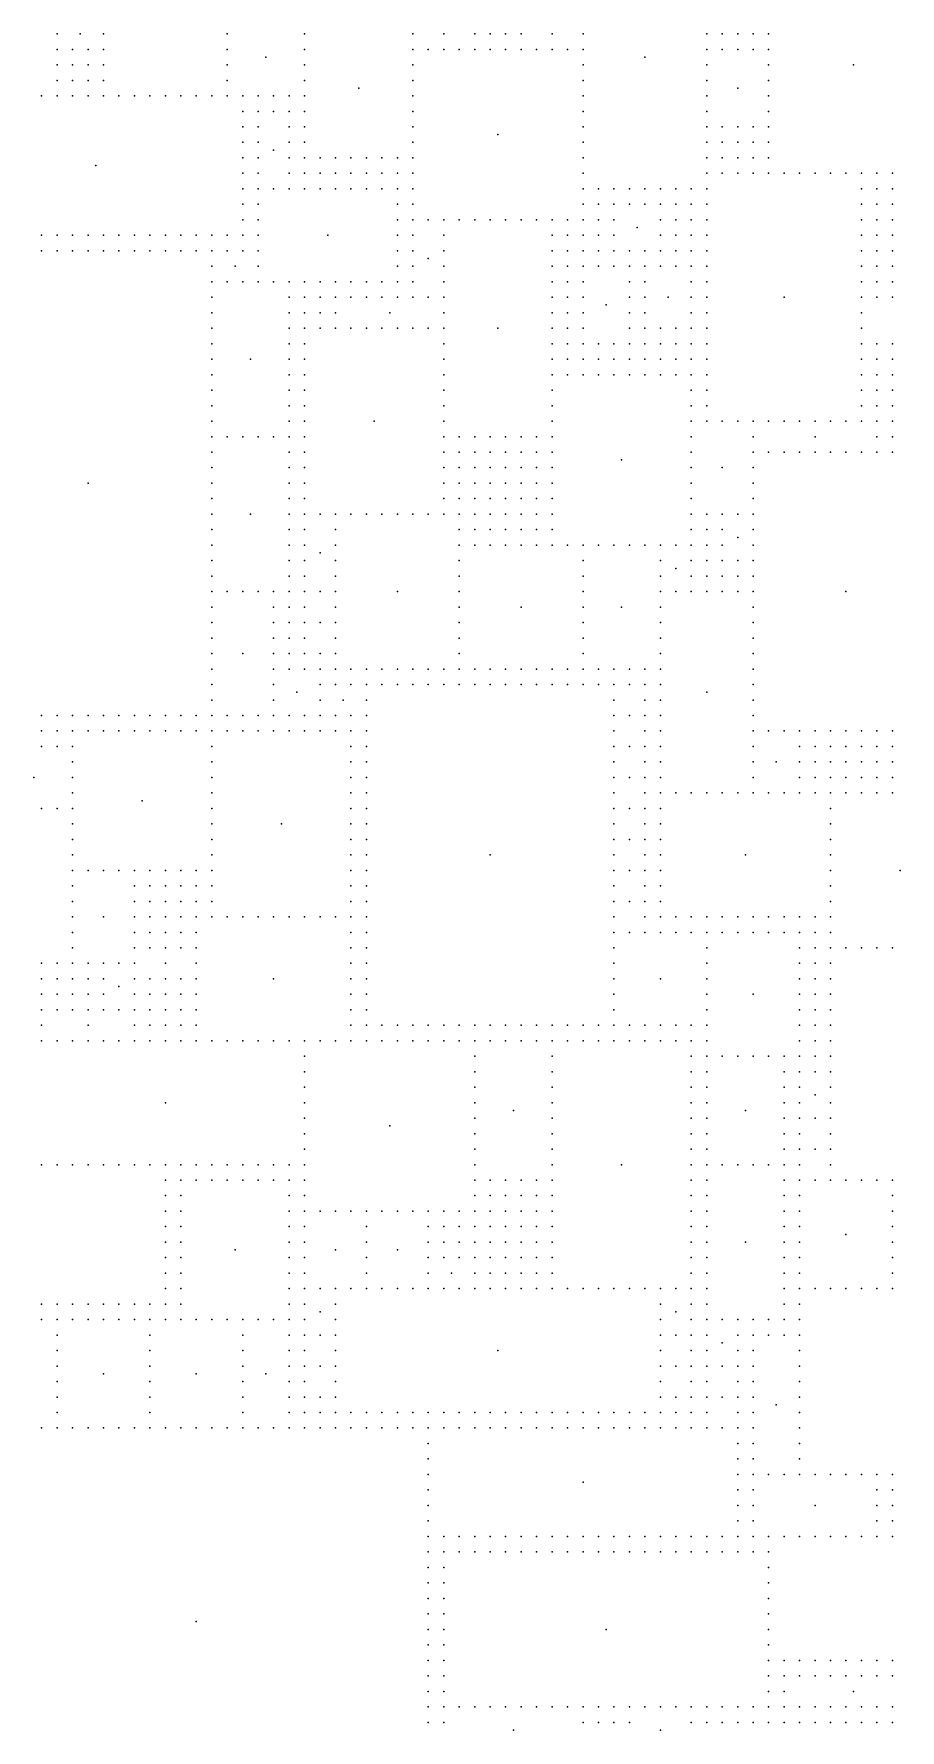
# Model space of a CAD drawing. Header units: metres. Extents: x -50 to 50, y -49 to 49.
# Drawn here: x -12.33 to 0.11, y -24.36 to 0 of the extents above; entities that cross this region are included whole.
import ezdxf

# ---------------------------------------------------------------- set-up
doc = ezdxf.new("R2010")
doc.units = ezdxf.units.M

msp = doc.modelspace()

# ---------------------------------------------------------------- linework, layer by layer
for p in [(-12, 0), (-11.667, 0), (-11.333, 0), (-9.556, 0), (-8.444, 0), (-6.889, 0), (-6.444, 0), (-6, 0), (-5.778, 0), (-5.556, 0), (-5.333, 0), (-4.889, 0), (-4.444, 0), (-2.667, 0), (-2.444, 0), (-2.222, 0), (-2, 0), (-1.778, 0), (-12, -0.222), (-11.778, -0.222), (-11.556, -0.222), (-11.333, -0.222), (-9.556, -0.222), (-8.444, -0.222), (-6.889, -0.222), (-6.667, -0.222), (-6.444, -0.222), (-6.222, -0.222), (-6, -0.222), (-5.778, -0.222), (-5.556, -0.222), (-5.333, -0.222), (-5.111, -0.222), (-4.889, -0.222), (-4.667, -0.222), (-4.444, -0.222), (-2.667, -0.222), (-2.444, -0.222), (-2.222, -0.222), (-2, -0.222), (-1.778, -0.222), (-12, -0.445), (-11.778, -0.445), (-11.556, -0.445), (-11.333, -0.445), (-9.556, -0.445), (-9, -0.334), (-8.444, -0.445), (-6.889, -0.445), (-4.444, -0.445), (-3.556, -0.334), (-2.667, -0.445), (-1.778, -0.445), (-0.556, -0.445), (-12, -0.667), (-11.778, -0.667), (-11.556, -0.667), (-11.333, -0.667), (-9.556, -0.667), (-8.444, -0.667), (-6.889, -0.667), (-4.444, -0.667), (-2.667, -0.667), (-1.778, -0.667), (-12.222, -0.89), (-12, -0.89), (-11.778, -0.89), (-11.556, -0.89), (-11.333, -0.89), (-11.111, -0.89), (-10.889, -0.89), (-10.667, -0.89), (-10.444, -0.89), (-10.222, -0.89), (-10, -0.89), (-9.778, -0.89), (-9.556, -0.89), (-9.333, -0.89), (-9.111, -0.89), (-8.889, -0.89), (-8.667, -0.89), (-8.444, -0.89), (-7.667, -0.779), (-6.889, -0.89), (-4.444, -0.89), (-2.667, -0.89), (-2.222, -0.779), (-1.778, -0.89), (-9.333, -1.112), (-9.111, -1.112), (-8.889, -1.112), (-8.667, -1.112), (-8.444, -1.112), (-6.889, -1.112), (-4.444, -1.112), (-2.667, -1.112), (-1.778, -1.112), (-9.333, -1.335), (-9.111, -1.335), (-8.667, -1.335), (-8.444, -1.335), (-6.889, -1.335), (-5.667, -1.446), (-4.444, -1.335), (-2.667, -1.335), (-2.444, -1.335), (-2.222, -1.335), (-2, -1.335), (-1.778, -1.335), (-9.333, -1.557), (-9.111, -1.557), (-8.889, -1.669), (-8.667, -1.557), (-8.444, -1.557), (-6.889, -1.557), (-4.444, -1.557), (-2.667, -1.557), (-2.444, -1.557), (-2.222, -1.557), (-2, -1.557), (-1.778, -1.557), (-11.444, -1.891), (-9.333, -1.78), (-9.111, -1.78), (-8.667, -1.78), (-8.444, -1.78), (-8.222, -1.78), (-8, -1.78), (-7.778, -1.78), (-7.556, -1.78), (-7.333, -1.78), (-7.111, -1.78), (-6.889, -1.78), (-4.444, -1.78), (-2.667, -1.78), (-2.444, -1.78), (-2.222, -1.78), (-2, -1.78), (-1.778, -1.78), (-9.333, -2.002), (-9.111, -2.002), (-8.667, -2.002), (-8.444, -2.002), (-8.222, -2.002), (-8, -2.002), (-7.778, -2.002), (-7.556, -2.002), (-7.333, -2.002), (-7.111, -2.002), (-6.889, -2.002), (-4.444, -2.002), (-2.667, -2.002), (-2.444, -2.002), (-2.222, -2.002), (-2, -2.002), (-1.778, -2.002), (-1.556, -2.002), (-1.333, -2.002), (-1.111, -2.002), (-0.889, -2.002), (-0.667, -2.002), (-0.444, -2.002), (-0.222, -2.002), (0, -2.002), (-9.333, -2.225), (-9.111, -2.225), (-8.889, -2.225), (-8.667, -2.225), (-8.444, -2.225), (-8.222, -2.225), (-8, -2.225), (-7.778, -2.225), (-7.556, -2.225), (-7.333, -2.225), (-7.111, -2.225), (-6.889, -2.225), (-4.444, -2.225), (-4.222, -2.225), (-4, -2.225), (-3.778, -2.225), (-3.556, -2.225), (-3.333, -2.225), (-3.111, -2.225), (-2.889, -2.225), (-2.667, -2.225), (-0.444, -2.225), (-0.222, -2.225), (0, -2.225), (-9.333, -2.447), (-9.333, -2.67), (-9.111, -2.447), (-9.111, -2.67), (-7.111, -2.447), (-7.111, -2.67), (-6.889, -2.447), (-6.889, -2.67), (-6.667, -2.67), (-6.444, -2.67), (-6.222, -2.67), (-6, -2.67), (-5.778, -2.67), (-5.556, -2.67), (-5.333, -2.67), (-5.111, -2.67), (-4.889, -2.67), (-4.667, -2.67), (-4.444, -2.447), (-4.444, -2.67), (-4.222, -2.447), (-4.222, -2.67), (-4, -2.447), (-4, -2.67), (-3.778, -2.447), (-3.556, -2.447), (-3.333, -2.447), (-3.333, -2.67), (-3.111, -2.447), (-3.111, -2.67), (-2.889, -2.447), (-2.889, -2.67), (-2.667, -2.447), (-2.667, -2.67), (-0.444, -2.447), (-0.444, -2.67), (-0.222, -2.447), (-0.222, -2.67), (0, -2.447), (0, -2.67), (-12.222, -2.892), (-12, -2.892), (-11.778, -2.892), (-11.556, -2.892), (-11.333, -2.892), (-11.111, -2.892), (-10.889, -2.892), (-10.667, -2.892), (-10.444, -2.892), (-10.222, -2.892), (-10, -2.892), (-9.778, -2.892), (-9.556, -2.892), (-9.333, -2.892), (-9.111, -2.892), (-8.111, -2.892), (-7.111, -2.892), (-6.889, -2.892), (-6.444, -2.892), (-4.889, -2.892), (-4.667, -2.892), (-4.444, -2.892), (-4.222, -2.892), (-4, -2.892), (-3.667, -2.781), (-3.333, -2.892), (-3.111, -2.892), (-2.889, -2.892), (-2.667, -2.892), (-0.444, -2.892), (-0.222, -2.892), (0, -2.892), (-12.222, -3.115), (-12, -3.115), (-11.778, -3.115), (-11.556, -3.115), (-11.333, -3.115), (-11.111, -3.115), (-10.889, -3.115), (-10.667, -3.115), (-10.444, -3.115), (-10.222, -3.115), (-10, -3.115), (-9.778, -3.115), (-9.556, -3.115), (-9.333, -3.115), (-9.111, -3.115), (-7.111, -3.115), (-6.889, -3.115), (-6.444, -3.115), (-4.889, -3.115), (-4.667, -3.115), (-4.444, -3.115), (-4.222, -3.115), (-4, -3.115), (-3.778, -3.115), (-3.556, -3.115), (-3.333, -3.115), (-3.111, -3.115), (-2.889, -3.115), (-2.667, -3.115), (-0.444, -3.115), (-0.222, -3.115), (0, -3.115), (-9.778, -3.337), (-9.444, -3.337), (-9.111, -3.337), (-7.111, -3.337), (-6.889, -3.337), (-6.667, -3.226), (-6.444, -3.337), (-4.889, -3.337), (-4.667, -3.337), (-4.444, -3.337), (-4.222, -3.337), (-4, -3.337), (-3.778, -3.337), (-3.556, -3.337), (-3.333, -3.337), (-3.111, -3.337), (-2.889, -3.337), (-2.667, -3.337), (-0.444, -3.337), (-0.222, -3.337), (0, -3.337), (-9.778, -3.56), (-9.556, -3.56), (-9.333, -3.56), (-9.111, -3.56), (-8.889, -3.56), (-8.667, -3.56), (-8.444, -3.56), (-8.222, -3.56), (-8, -3.56), (-7.778, -3.56), (-7.556, -3.56), (-7.333, -3.56), (-7.111, -3.56), (-6.889, -3.56), (-6.444, -3.56), (-4.889, -3.56), (-4.667, -3.56), (-4.444, -3.56), (-3.778, -3.56), (-3.556, -3.56), (-2.889, -3.56), (-2.667, -3.56), (-0.444, -3.56), (-0.222, -3.56), (0, -3.56), (-9.778, -3.782), (-8.667, -3.782), (-8.444, -3.782), (-8.222, -3.782), (-8, -3.782), (-7.778, -3.782), (-7.556, -3.782), (-7.333, -3.782), (-7.111, -3.782), (-6.889, -3.782), (-6.667, -3.782), (-6.444, -3.782), (-4.889, -3.782), (-4.667, -3.782), (-4.444, -3.782), (-4.111, -3.893), (-3.778, -3.782), (-3.556, -3.782), (-3.222, -3.782), (-2.889, -3.782), (-2.667, -3.782), (-1.556, -3.782), (-0.444, -3.782), (-0.222, -3.782), (0, -3.782), (-9.778, -4.005), (-8.667, -4.005), (-8.444, -4.005), (-8.222, -4.005), (-8, -4.005), (-7.222, -4.005), (-6.444, -4.005), (-4.889, -4.005), (-4.667, -4.005), (-4.444, -4.005), (-3.778, -4.005), (-3.556, -4.005), (-2.889, -4.005), (-2.667, -4.005), (-0.444, -4.005), (-9.778, -4.227), (-8.667, -4.227), (-8.444, -4.227), (-8.222, -4.227), (-8, -4.227), (-7.778, -4.227), (-7.556, -4.227), (-7.333, -4.227), (-7.111, -4.227), (-6.889, -4.227), (-6.667, -4.227), (-6.444, -4.227), (-5.667, -4.227), (-4.889, -4.227), (-4.667, -4.227), (-4.444, -4.227), (-3.778, -4.227), (-3.556, -4.227), (-3.333, -4.227), (-3.111, -4.227), (-2.889, -4.227), (-2.667, -4.227), (-0.444, -4.227), (-9.778, -4.45), (-8.667, -4.45), (-8.444, -4.45), (-6.444, -4.45), (-4.889, -4.45), (-4.667, -4.45), (-4.444, -4.45), (-4.222, -4.45), (-4, -4.45), (-3.778, -4.45), (-3.556, -4.45), (-3.333, -4.45), (-3.111, -4.45), (-2.889, -4.45), (-2.667, -4.45), (-0.444, -4.45), (-0.222, -4.45), (0, -4.45), (-9.778, -4.672), (-9.222, -4.672), (-8.667, -4.672), (-8.444, -4.672), (-6.444, -4.672), (-4.889, -4.672), (-4.667, -4.672), (-4.444, -4.672), (-4.222, -4.672), (-4, -4.672), (-3.778, -4.672), (-3.556, -4.672), (-3.333, -4.672), (-3.111, -4.672), (-2.889, -4.672), (-2.667, -4.672), (-0.444, -4.672), (-0.222, -4.672), (0, -4.672), (-9.778, -4.895), (-8.667, -4.895), (-8.444, -4.895), (-6.444, -4.895), (-4.889, -4.895), (-4.667, -4.895), (-4.444, -4.895), (-4.222, -4.895), (-4, -4.895), (-3.778, -4.895), (-3.556, -4.895), (-3.333, -4.895), (-3.111, -4.895), (-2.889, -4.895), (-2.667, -4.895), (-0.444, -4.895), (-0.222, -4.895), (0, -4.895), (-9.778, -5.117), (-9.778, -5.34), (-8.667, -5.117), (-8.667, -5.34), (-8.444, -5.117), (-8.444, -5.34), (-6.444, -5.117), (-6.444, -5.34), (-4.889, -5.117), (-4.889, -5.34), (-2.889, -5.117), (-2.889, -5.34), (-2.667, -5.117), (-2.667, -5.34), (-0.444, -5.117), (-0.444, -5.34), (-0.222, -5.117), (-0.222, -5.34), (0, -5.117), (0, -5.34), (-9.778, -5.562), (-8.667, -5.562), (-8.444, -5.562), (-7.444, -5.562), (-6.444, -5.562), (-4.889, -5.562), (-2.889, -5.562), (-2.667, -5.562), (-2.444, -5.562), (-2.222, -5.562), (-2, -5.562), (-1.778, -5.562), (-1.556, -5.562), (-1.333, -5.562), (-1.111, -5.562), (-0.889, -5.562), (-0.667, -5.562), (-0.444, -5.562), (-0.222, -5.562), (0, -5.562), (-9.778, -5.785), (-9.556, -5.785), (-9.333, -5.785), (-9.111, -5.785), (-8.889, -5.785), (-8.667, -5.785), (-8.444, -5.785), (-6.444, -5.785), (-6.222, -5.785), (-6, -5.785), (-5.778, -5.785), (-5.556, -5.785), (-5.333, -5.785), (-5.111, -5.785), (-4.889, -5.785), (-2.889, -5.785), (-2, -5.785), (-1.111, -5.785), (-0.222, -5.785), (0, -5.785), (-9.778, -6.007), (-8.667, -6.007), (-8.444, -6.007), (-6.444, -6.007), (-6.222, -6.007), (-6, -6.007), (-5.778, -6.007), (-5.556, -6.007), (-5.333, -6.007), (-5.111, -6.007), (-4.889, -6.007), (-2.889, -6.007), (-2, -6.007), (-1.778, -6.007), (-1.556, -6.007), (-1.333, -6.007), (-1.111, -6.007), (-0.889, -6.007), (-0.667, -6.007), (-0.444, -6.007), (-0.222, -6.007), (0, -6.007), (-9.778, -6.229), (-8.667, -6.229), (-8.444, -6.229), (-6.444, -6.229), (-6.222, -6.229), (-6, -6.229), (-5.778, -6.229), (-5.556, -6.229), (-5.333, -6.229), (-5.111, -6.229), (-4.889, -6.229), (-3.889, -6.118), (-2.889, -6.229), (-2.444, -6.229), (-2, -6.229), (-11.556, -6.452), (-9.778, -6.452), (-8.667, -6.452), (-8.444, -6.452), (-6.444, -6.452), (-6.222, -6.452), (-6, -6.452), (-5.778, -6.452), (-5.556, -6.452), (-5.333, -6.452), (-5.111, -6.452), (-4.889, -6.452), (-2.889, -6.452), (-2, -6.452), (-9.778, -6.674), (-8.667, -6.674), (-8.444, -6.674), (-6.444, -6.674), (-6.222, -6.674), (-6, -6.674), (-5.778, -6.674), (-5.556, -6.674), (-5.333, -6.674), (-5.111, -6.674), (-4.889, -6.674), (-2.889, -6.674), (-2, -6.674), (-9.778, -6.897), (-9.222, -6.897), (-8.667, -6.897), (-8.444, -6.897), (-8.222, -6.897), (-8, -6.897), (-7.778, -6.897), (-7.556, -6.897), (-7.333, -6.897), (-7.111, -6.897), (-6.889, -6.897), (-6.667, -6.897), (-6.444, -6.897), (-6.222, -6.897), (-6, -6.897), (-5.778, -6.897), (-5.556, -6.897), (-5.333, -6.897), (-5.111, -6.897), (-4.889, -6.897), (-2.889, -6.897), (-2.667, -6.897), (-2.444, -6.897), (-2.222, -6.897), (-2, -6.897), (-9.778, -7.119), (-8.667, -7.119), (-8.444, -7.119), (-8, -7.119), (-6.222, -7.119), (-6, -7.119), (-5.778, -7.119), (-5.556, -7.119), (-5.333, -7.119), (-5.111, -7.119), (-4.889, -7.119), (-2.889, -7.119), (-2.667, -7.119), (-2.444, -7.119), (-2.222, -7.231), (-2, -7.119), (-9.778, -7.342), (-8.667, -7.342), (-8.444, -7.342), (-8.222, -7.453), (-8, -7.342), (-6.222, -7.342), (-6, -7.342), (-5.778, -7.342), (-5.556, -7.342), (-5.333, -7.342), (-5.111, -7.342), (-4.889, -7.342), (-4.667, -7.342), (-4.444, -7.342), (-4.222, -7.342), (-4, -7.342), (-3.778, -7.342), (-3.556, -7.342), (-3.333, -7.342), (-3.111, -7.342), (-2.889, -7.342), (-2.667, -7.342), (-2.444, -7.342), (-2, -7.342), (-9.778, -7.564), (-9.778, -7.787), (-8.667, -7.564), (-8.667, -7.787), (-8.444, -7.564), (-8.444, -7.787), (-8, -7.564), (-8, -7.787), (-6.222, -7.564), (-6.222, -7.787), (-4.444, -7.564), (-4.444, -7.787), (-3.333, -7.564), (-3.333, -7.787), (-3.111, -7.676), (-2.889, -7.564), (-2.889, -7.787), (-2.667, -7.564), (-2.667, -7.787), (-2.444, -7.564), (-2.444, -7.787), (-2.222, -7.564), (-2.222, -7.787), (-2, -7.564), (-2, -7.787), (-9.778, -8.009), (-9.556, -8.009), (-9.333, -8.009), (-9.111, -8.009), (-8.889, -8.009), (-8.667, -8.009), (-8.444, -8.009), (-8.222, -8.009), (-8, -8.009), (-7.111, -8.009), (-6.222, -8.009), (-4.444, -8.009), (-3.333, -8.009), (-3.111, -8.009), (-2.889, -8.009), (-2.667, -8.009), (-2.444, -8.009), (-2.222, -8.009), (-2, -8.009), (-0.667, -8.009), (-9.778, -8.232), (-8.889, -8.232), (-8.667, -8.232), (-8.444, -8.232), (-8, -8.232), (-6.222, -8.232), (-5.333, -8.232), (-4.444, -8.232), (-3.889, -8.232), (-3.333, -8.232), (-2, -8.232), (-9.778, -8.454), (-8.889, -8.454), (-8.667, -8.454), (-8.444, -8.454), (-8.222, -8.454), (-8, -8.454), (-6.222, -8.454), (-4.444, -8.454), (-3.333, -8.454), (-2, -8.454), (-9.778, -8.677), (-8.889, -8.677), (-8.667, -8.677), (-8.444, -8.677), (-8, -8.677), (-6.222, -8.677), (-4.444, -8.677), (-3.333, -8.677), (-2, -8.677), (-9.778, -8.899), (-9.333, -8.899), (-8.889, -8.899), (-8.667, -8.899), (-8.444, -8.899), (-8.222, -8.899), (-8, -8.899), (-6.222, -8.899), (-4.444, -8.899), (-3.333, -8.899), (-2, -8.899), (-9.778, -9.122), (-8.889, -9.122), (-8.667, -9.122), (-8.444, -9.122), (-8.222, -9.122), (-8, -9.122), (-7.778, -9.122), (-7.556, -9.122), (-7.333, -9.122), (-7.111, -9.122), (-6.889, -9.122), (-6.667, -9.122), (-6.444, -9.122), (-6.222, -9.122), (-6, -9.122), (-5.778, -9.122), (-5.556, -9.122), (-5.333, -9.122), (-5.111, -9.122), (-4.889, -9.122), (-4.667, -9.122), (-4.444, -9.122), (-4.222, -9.122), (-4, -9.122), (-3.778, -9.122), (-3.556, -9.122), (-3.333, -9.122), (-2, -9.122), (-9.778, -9.344), (-8.889, -9.344), (-8.556, -9.455), (-8.222, -9.344), (-8, -9.344), (-7.778, -9.344), (-7.556, -9.344), (-7.333, -9.344), (-7.111, -9.344), (-6.889, -9.344), (-6.667, -9.344), (-6.444, -9.344), (-6.222, -9.344), (-6, -9.344), (-5.778, -9.344), (-5.556, -9.344), (-5.333, -9.344), (-5.111, -9.344), (-4.889, -9.344), (-4.667, -9.344), (-4.444, -9.344), (-4.222, -9.344), (-4, -9.344), (-3.778, -9.344), (-3.556, -9.344), (-3.333, -9.344), (-2.667, -9.455), (-2, -9.344), (-9.778, -9.567), (-8.889, -9.567), (-8.222, -9.567), (-7.889, -9.567), (-7.556, -9.567), (-4, -9.567), (-3.556, -9.567), (-3.333, -9.567), (-2, -9.567), (-12.222, -9.789), (-12, -9.789), (-11.778, -9.789), (-11.556, -9.789), (-11.333, -9.789), (-11.111, -9.789), (-10.889, -9.789), (-10.667, -9.789), (-10.444, -9.789), (-10.222, -9.789), (-10, -9.789), (-9.778, -9.789), (-9.556, -9.789), (-9.333, -9.789), (-9.111, -9.789), (-8.889, -9.789), (-8.667, -9.789), (-8.444, -9.789), (-8.222, -9.789), (-8, -9.789), (-7.778, -9.789), (-7.556, -9.789), (-4, -9.789), (-3.778, -9.789), (-3.556, -9.789), (-3.333, -9.789), (-2, -9.789), (-12.222, -10.012), (-12, -10.012), (-11.778, -10.012), (-11.556, -10.012), (-11.333, -10.012), (-11.111, -10.012), (-10.889, -10.012), (-10.667, -10.012), (-10.444, -10.012), (-10.222, -10.012), (-10, -10.012), (-9.778, -10.012), (-9.556, -10.012), (-9.333, -10.012), (-9.111, -10.012), (-8.889, -10.012), (-8.667, -10.012), (-8.444, -10.012), (-8.222, -10.012), (-8, -10.012), (-7.778, -10.012), (-7.556, -10.012), (-4, -10.012), (-3.556, -10.012), (-3.333, -10.012), (-2, -10.012), (-1.778, -10.012), (-1.556, -10.012), (-1.333, -10.012), (-1.111, -10.012), (-0.889, -10.012), (-0.667, -10.012), (-0.444, -10.012), (-0.222, -10.012), (0, -10.012), (-12.222, -10.234), (-12, -10.234), (-11.778, -10.234), (-11.778, -10.457), (-9.778, -10.234), (-9.778, -10.457), (-7.778, -10.234), (-7.778, -10.457), (-7.556, -10.234), (-7.556, -10.457), (-4, -10.234), (-4, -10.457), (-3.778, -10.234), (-3.556, -10.234), (-3.556, -10.457), (-3.333, -10.234), (-3.333, -10.457), (-2, -10.234), (-2, -10.457), (-1.667, -10.457), (-1.333, -10.234), (-1.333, -10.457), (-1.111, -10.234), (-1.111, -10.457), (-0.889, -10.234), (-0.889, -10.457), (-0.667, -10.234), (-0.667, -10.457), (-0.444, -10.234), (-0.444, -10.457), (-0.222, -10.234), (-0.222, -10.457), (0, -10.234), (0, -10.457), (-12.333, -10.679), (-11.778, -10.679), (-9.778, -10.679), (-7.778, -10.679), (-7.556, -10.679), (-4, -10.679), (-3.778, -10.679), (-3.556, -10.679), (-3.333, -10.679), (-2, -10.679), (-1.333, -10.679), (-1.111, -10.679), (-0.889, -10.679), (-0.667, -10.679), (-0.444, -10.679), (-0.222, -10.679), (0, -10.679), (-11.778, -10.902), (-9.778, -10.902), (-7.778, -10.902), (-7.556, -10.902), (-4, -10.902), (-3.556, -10.902), (-3.333, -10.902), (-3.111, -10.902), (-2.889, -10.902), (-2.667, -10.902), (-2.444, -10.902), (-2.222, -10.902), (-2, -10.902), (-1.778, -10.902), (-1.556, -10.902), (-1.333, -10.902), (-1.111, -10.902), (-0.889, -10.902), (-0.667, -10.902), (-0.444, -10.902), (-0.222, -10.902), (0, -10.902), (-12.222, -11.124), (-12, -11.124), (-11.778, -11.124), (-10.778, -11.013), (-9.778, -11.124), (-7.778, -11.124), (-7.556, -11.124), (-4, -11.124), (-3.778, -11.124), (-3.556, -11.124), (-3.333, -11.124), (-0.889, -11.124), (-11.778, -11.347), (-9.778, -11.347), (-8.778, -11.347), (-7.778, -11.347), (-7.556, -11.347), (-4, -11.347), (-3.556, -11.347), (-3.333, -11.347), (-0.889, -11.347), (-11.778, -11.569), (-9.778, -11.569), (-7.778, -11.569), (-7.556, -11.569), (-4, -11.569), (-3.778, -11.569), (-3.556, -11.569), (-3.333, -11.569), (-0.889, -11.569), (-11.778, -11.792), (-9.778, -11.792), (-7.778, -11.792), (-7.556, -11.792), (-5.778, -11.792), (-4, -11.792), (-3.556, -11.792), (-3.333, -11.792), (-2.111, -11.792), (-0.889, -11.792), (-11.778, -12.014), (-11.556, -12.014), (-11.333, -12.014), (-11.111, -12.014), (-10.889, -12.014), (-10.667, -12.014), (-10.444, -12.014), (-10.222, -12.014), (-10, -12.014), (-9.778, -12.014), (-7.778, -12.014), (-7.556, -12.014), (-4, -12.014), (-3.778, -12.014), (-3.556, -12.014), (-3.333, -12.014), (-0.889, -12.014), (0.111, -12.014), (-11.778, -12.236), (-10.889, -12.236), (-10.667, -12.236), (-10.444, -12.236), (-10.222, -12.236), (-10, -12.236), (-9.778, -12.236), (-7.778, -12.236), (-7.556, -12.236), (-4, -12.236), (-3.556, -12.236), (-3.333, -12.236), (-0.889, -12.236), (-11.778, -12.459), (-10.889, -12.459), (-10.667, -12.459), (-10.444, -12.459), (-10.222, -12.459), (-10, -12.459), (-9.778, -12.459), (-7.778, -12.459), (-7.556, -12.459), (-4, -12.459), (-3.778, -12.459), (-3.556, -12.459), (-3.333, -12.459), (-0.889, -12.459), (-11.778, -12.681), (-11.778, -12.904), (-11.333, -12.681), (-10.889, -12.681), (-10.889, -12.904), (-10.667, -12.681), (-10.667, -12.904), (-10.444, -12.681), (-10.444, -12.904), (-10.222, -12.681), (-10.222, -12.904), (-10, -12.681), (-10, -12.904), (-9.778, -12.681), (-9.556, -12.681), (-9.333, -12.681), (-9.111, -12.681), (-8.889, -12.681), (-8.667, -12.681), (-8.444, -12.681), (-8.222, -12.681), (-8, -12.681), (-7.778, -12.681), (-7.778, -12.904), (-7.556, -12.681), (-7.556, -12.904), (-4, -12.681), (-4, -12.904), (-3.778, -12.904), (-3.556, -12.681), (-3.556, -12.904), (-3.333, -12.681), (-3.333, -12.904), (-3.111, -12.681), (-3.111, -12.904), (-2.889, -12.681), (-2.889, -12.904), (-2.667, -12.681), (-2.667, -12.904), (-2.444, -12.681), (-2.444, -12.904), (-2.222, -12.681), (-2.222, -12.904), (-2, -12.681), (-2, -12.904), (-1.778, -12.681), (-1.778, -12.904), (-1.556, -12.681), (-1.556, -12.904), (-1.333, -12.681), (-1.333, -12.904), (-1.111, -12.681), (-1.111, -12.904), (-0.889, -12.681), (-0.889, -12.904), (-11.778, -13.126), (-10.889, -13.126), (-10.667, -13.126), (-10.444, -13.126), (-10.222, -13.126), (-10, -13.126), (-7.778, -13.126), (-7.556, -13.126), (-4, -13.126), (-2.667, -13.126), (-1.333, -13.126), (-1.111, -13.126), (-0.889, -13.126), (-0.667, -13.126), (-0.444, -13.126), (-0.222, -13.126), (0, -13.126), (-12.222, -13.349), (-12, -13.349), (-11.778, -13.349), (-11.556, -13.349), (-11.333, -13.349), (-11.111, -13.349), (-10.889, -13.349), (-10.444, -13.349), (-10, -13.349), (-7.778, -13.349), (-7.556, -13.349), (-4, -13.349), (-2.667, -13.349), (-1.333, -13.349), (-1.111, -13.349), (-0.889, -13.349), (-12.222, -13.571), (-12, -13.571), (-11.778, -13.571), (-11.556, -13.571), (-11.333, -13.571), (-10.889, -13.571), (-10.667, -13.571), (-10.444, -13.571), (-10.222, -13.571), (-10, -13.571), (-8.889, -13.571), (-7.778, -13.571), (-7.556, -13.571), (-4, -13.571), (-3.333, -13.571), (-2.667, -13.571), (-1.333, -13.571), (-1.111, -13.571), (-0.889, -13.571), (-12.222, -13.794), (-12, -13.794), (-11.778, -13.794), (-11.556, -13.794), (-11.333, -13.794), (-11.111, -13.683), (-10.889, -13.794), (-10.667, -13.794), (-10.444, -13.794), (-10.222, -13.794), (-10, -13.794), (-7.778, -13.794), (-7.556, -13.794), (-4, -13.794), (-2.667, -13.794), (-2, -13.794), (-1.333, -13.794), (-1.111, -13.794), (-0.889, -13.794), (-12.222, -14.016), (-12, -14.016), (-11.778, -14.016), (-11.556, -14.016), (-11.333, -14.016), (-11.111, -14.016), (-10.889, -14.016), (-10.667, -14.016), (-10.444, -14.016), (-10.222, -14.016), (-10, -14.016), (-7.778, -14.016), (-7.556, -14.016), (-4, -14.016), (-2.667, -14.016), (-1.333, -14.016), (-1.111, -14.016), (-0.889, -14.016), (-12.222, -14.239), (-11.556, -14.239), (-10.889, -14.239), (-10.667, -14.239), (-10.444, -14.239), (-10.222, -14.239), (-10, -14.239), (-7.778, -14.239), (-7.556, -14.239), (-7.333, -14.239), (-7.111, -14.239), (-6.889, -14.239), (-6.667, -14.239), (-6.444, -14.239), (-6.222, -14.239), (-6, -14.239), (-5.778, -14.239), (-5.556, -14.239), (-5.333, -14.239), (-5.111, -14.239), (-4.889, -14.239), (-4.667, -14.239), (-4.444, -14.239), (-4.222, -14.239), (-4, -14.239), (-3.778, -14.239), (-3.556, -14.239), (-3.333, -14.239), (-3.111, -14.239), (-2.889, -14.239), (-2.667, -14.239), (-1.333, -14.239), (-1.111, -14.239), (-0.889, -14.239), (-12.222, -14.461), (-12, -14.461), (-11.778, -14.461), (-11.556, -14.461), (-11.333, -14.461), (-11.111, -14.461), (-10.889, -14.461), (-10.667, -14.461), (-10.444, -14.461), (-10.222, -14.461), (-10, -14.461), (-9.778, -14.461), (-9.556, -14.461), (-9.333, -14.461), (-9.111, -14.461), (-8.889, -14.461), (-8.667, -14.461), (-8.444, -14.461), (-8.222, -14.461), (-8, -14.461), (-7.778, -14.461), (-7.556, -14.461), (-7.333, -14.461), (-7.111, -14.461), (-6.889, -14.461), (-6.667, -14.461), (-6.444, -14.461), (-6.222, -14.461), (-6, -14.461), (-5.778, -14.461), (-5.556, -14.461), (-5.333, -14.461), (-5.111, -14.461), (-4.889, -14.461), (-4.667, -14.461), (-4.444, -14.461), (-4.222, -14.461), (-4, -14.461), (-3.778, -14.461), (-3.556, -14.461), (-3.333, -14.461), (-3.111, -14.461), (-2.889, -14.461), (-2.667, -14.461), (-1.333, -14.461), (-1.111, -14.461), (-0.889, -14.461), (-8.444, -14.684), (-6, -14.684), (-4.889, -14.684), (-2.889, -14.684), (-2.667, -14.684), (-2.444, -14.684), (-2.222, -14.684), (-2, -14.684), (-1.778, -14.684), (-1.556, -14.684), (-1.333, -14.684), (-1.111, -14.684), (-0.889, -14.684), (-8.444, -14.906), (-6, -14.906), (-4.889, -14.906), (-2.889, -14.906), (-2.667, -14.906), (-1.556, -14.906), (-1.333, -14.906), (-1.111, -14.906), (-0.889, -14.906), (-8.444, -15.129), (-6, -15.129), (-4.889, -15.129), (-2.889, -15.129), (-2.667, -15.129), (-1.556, -15.129), (-1.333, -15.129), (-1.111, -15.24), (-0.889, -15.129), (-10.444, -15.351), (-8.444, -15.351), (-8.444, -15.574), (-6, -15.351), (-6, -15.574), (-5.444, -15.462), (-4.889, -15.351), (-4.889, -15.574), (-2.889, -15.351), (-2.889, -15.574), (-2.667, -15.351), (-2.667, -15.574), (-2.111, -15.462), (-1.556, -15.351), (-1.556, -15.574), (-1.333, -15.351), (-1.333, -15.574), (-1.111, -15.574), (-0.889, -15.351), (-0.889, -15.574), (-8.444, -15.796), (-7.222, -15.685), (-6, -15.796), (-4.889, -15.796), (-2.889, -15.796), (-2.667, -15.796), (-1.556, -15.796), (-1.333, -15.796), (-0.889, -15.796), (-8.444, -16.019), (-6, -16.019), (-4.889, -16.019), (-2.889, -16.019), (-2.667, -16.019), (-1.556, -16.019), (-1.333, -16.019), (-1.111, -16.019), (-0.889, -16.019), (-12.222, -16.241), (-12, -16.241), (-11.778, -16.241), (-11.556, -16.241), (-11.333, -16.241), (-11.111, -16.241), (-10.889, -16.241), (-10.667, -16.241), (-10.444, -16.241), (-10.222, -16.241), (-10, -16.241), (-9.778, -16.241), (-9.556, -16.241), (-9.333, -16.241), (-9.111, -16.241), (-8.889, -16.241), (-8.667, -16.241), (-8.444, -16.241), (-6, -16.241), (-4.889, -16.241), (-3.889, -16.241), (-2.889, -16.241), (-2.667, -16.241), (-2.444, -16.241), (-2.222, -16.241), (-2, -16.241), (-1.778, -16.241), (-1.556, -16.241), (-1.333, -16.241), (-0.889, -16.241), (-10.444, -16.464), (-10.222, -16.464), (-10, -16.464), (-9.778, -16.464), (-9.556, -16.464), (-9.333, -16.464), (-9.111, -16.464), (-8.889, -16.464), (-8.667, -16.464), (-8.444, -16.464), (-6, -16.464), (-5.778, -16.464), (-5.556, -16.464), (-5.333, -16.464), (-5.111, -16.464), (-4.889, -16.464), (-2.889, -16.464), (-2.667, -16.464), (-1.556, -16.464), (-1.333, -16.464), (-1.111, -16.464), (-0.889, -16.464), (-0.667, -16.464), (-0.444, -16.464), (-0.222, -16.464), (0, -16.464), (-10.444, -16.686), (-10.222, -16.686), (-8.667, -16.686), (-8.444, -16.686), (-6, -16.686), (-5.778, -16.686), (-5.556, -16.686), (-5.333, -16.686), (-5.111, -16.686), (-4.889, -16.686), (-2.889, -16.686), (-2.667, -16.686), (-1.556, -16.686), (-1.333, -16.686), (0, -16.686), (-10.444, -16.909), (-10.222, -16.909), (-8.667, -16.909), (-8.444, -16.909), (-8.222, -16.909), (-8, -16.909), (-7.778, -16.909), (-7.556, -16.909), (-7.333, -16.909), (-7.111, -16.909), (-6.889, -16.909), (-6.667, -16.909), (-6.444, -16.909), (-6.222, -16.909), (-6, -16.909), (-5.778, -16.909), (-5.556, -16.909), (-5.333, -16.909), (-5.111, -16.909), (-4.889, -16.909), (-2.889, -16.909), (-2.667, -16.909), (-1.556, -16.909), (-1.333, -16.909), (0, -16.909), (-10.444, -17.131), (-10.222, -17.131), (-8.667, -17.131), (-8.444, -17.131), (-7.556, -17.131), (-6.667, -17.131), (-6.444, -17.131), (-6.222, -17.131), (-6, -17.131), (-5.778, -17.131), (-5.556, -17.131), (-5.333, -17.131), (-5.111, -17.131), (-4.889, -17.131), (-2.889, -17.131), (-2.667, -17.131), (-1.556, -17.131), (-1.333, -17.131), (-0.667, -17.242), (0, -17.131), (-10.444, -17.354), (-10.222, -17.354), (-9.444, -17.465), (-8.667, -17.354), (-8.444, -17.354), (-8, -17.465), (-7.556, -17.354), (-7.111, -17.465), (-6.667, -17.354), (-6.444, -17.354), (-6.222, -17.354), (-6, -17.354), (-5.778, -17.354), (-5.556, -17.354), (-5.333, -17.354), (-5.111, -17.354), (-4.889, -17.354), (-2.889, -17.354), (-2.667, -17.354), (-2.111, -17.354), (-1.556, -17.354), (-1.333, -17.354), (0, -17.354), (-10.444, -17.576), (-10.222, -17.576), (-8.667, -17.576), (-8.444, -17.576), (-7.556, -17.576), (-6.667, -17.576), (-6.444, -17.576), (-6.222, -17.576), (-6, -17.576), (-5.778, -17.576), (-5.556, -17.576), (-5.333, -17.576), (-5.111, -17.576), (-4.889, -17.576), (-2.889, -17.576), (-2.667, -17.576), (-1.556, -17.576), (-1.333, -17.576), (0, -17.576), (-10.444, -17.799), (-10.444, -18.021), (-10.222, -17.799), (-10.222, -18.021), (-8.667, -17.799), (-8.667, -18.021), (-8.444, -17.799), (-8.444, -18.021), (-8.222, -18.021), (-8, -18.021), (-7.778, -18.021), (-7.556, -17.799), (-7.556, -18.021), (-7.333, -18.021), (-7.111, -18.021), (-6.889, -18.021), (-6.667, -17.799), (-6.667, -18.021), (-6.444, -18.021), (-6.333, -17.799), (-6.222, -18.021), (-6, -17.799), (-6, -18.021), (-5.778, -17.799), (-5.778, -18.021), (-5.556, -17.799), (-5.556, -18.021), (-5.333, -17.799), (-5.333, -18.021), (-5.111, -17.799), (-5.111, -18.021), (-4.889, -17.799), (-4.889, -18.021), (-4.667, -18.021), (-4.444, -18.021), (-4.222, -18.021), (-4, -18.021), (-3.778, -18.021), (-3.556, -18.021), (-3.333, -18.021), (-3.111, -18.021), (-2.889, -17.799), (-2.889, -18.021), (-2.667, -17.799), (-2.667, -18.021), (-1.556, -17.799), (-1.556, -18.021), (-1.333, -17.799), (-1.333, -18.021), (-1.111, -18.021), (-0.889, -18.021), (-0.667, -18.021), (-0.444, -18.021), (-0.222, -18.021), (0, -17.799), (0, -18.021), (-12.222, -18.244), (-12, -18.244), (-11.778, -18.244), (-11.556, -18.244), (-11.333, -18.244), (-11.111, -18.244), (-10.889, -18.244), (-10.667, -18.244), (-10.444, -18.244), (-10.222, -18.244), (-8.667, -18.244), (-8.444, -18.244), (-8, -18.244), (-3.333, -18.244), (-2.889, -18.244), (-2.667, -18.244), (-1.556, -18.244), (-1.333, -18.244), (-12.222, -18.466), (-12, -18.466), (-11.778, -18.466), (-11.556, -18.466), (-11.333, -18.466), (-11.111, -18.466), (-10.889, -18.466), (-10.667, -18.466), (-10.444, -18.466), (-10.222, -18.466), (-10, -18.466), (-9.778, -18.466), (-9.556, -18.466), (-9.333, -18.466), (-9.111, -18.466), (-8.889, -18.466), (-8.667, -18.466), (-8.444, -18.466), (-8.222, -18.355), (-8, -18.466), (-3.333, -18.466), (-3.111, -18.355), (-2.889, -18.466), (-2.667, -18.466), (-2.444, -18.466), (-2.222, -18.466), (-2, -18.466), (-1.778, -18.466), (-1.556, -18.466), (-1.333, -18.466), (-12, -18.688), (-10.667, -18.688), (-9.333, -18.688), (-8.667, -18.688), (-8.444, -18.688), (-8.222, -18.688), (-8, -18.688), (-3.333, -18.688), (-3.111, -18.688), (-2.889, -18.688), (-2.667, -18.688), (-2.222, -18.688), (-2, -18.688), (-1.778, -18.688), (-1.556, -18.688), (-1.333, -18.688), (-12, -18.911), (-10.667, -18.911), (-9.333, -18.911), (-8.667, -18.911), (-8.444, -18.911), (-8, -18.911), (-5.667, -18.911), (-3.333, -18.911), (-2.889, -18.911), (-2.667, -18.911), (-2.444, -18.8), (-2.222, -18.911), (-2, -18.911), (-1.333, -18.911), (-12, -19.133), (-11.333, -19.245), (-10.667, -19.133), (-10, -19.245), (-9.333, -19.133), (-9, -19.245), (-8.667, -19.133), (-8.444, -19.133), (-8.222, -19.133), (-8, -19.133), (-3.333, -19.133), (-3.111, -19.133), (-2.889, -19.133), (-2.667, -19.133), (-2.444, -19.133), (-2.222, -19.133), (-2, -19.133), (-1.333, -19.133), (-12, -19.356), (-10.667, -19.356), (-9.333, -19.356), (-8.667, -19.356), (-8.444, -19.356), (-8, -19.356), (-3.333, -19.356), (-2.889, -19.356), (-2.667, -19.356), (-2.222, -19.356), (-2, -19.356), (-1.333, -19.356), (-12, -19.578), (-10.667, -19.578), (-9.333, -19.578), (-8.667, -19.578), (-8.444, -19.578), (-8.222, -19.578), (-8, -19.578), (-3.333, -19.578), (-3.111, -19.578), (-2.889, -19.578), (-2.667, -19.578), (-2.444, -19.578), (-2.222, -19.578), (-2, -19.578), (-1.667, -19.69), (-1.333, -19.578), (-12, -19.801), (-10.667, -19.801), (-9.333, -19.801), (-8.667, -19.801), (-8.444, -19.801), (-8.222, -19.801), (-8, -19.801), (-7.778, -19.801), (-7.556, -19.801), (-7.333, -19.801), (-7.111, -19.801), (-6.889, -19.801), (-6.667, -19.801), (-6.444, -19.801), (-6.222, -19.801), (-6, -19.801), (-5.778, -19.801), (-5.556, -19.801), (-5.333, -19.801), (-5.111, -19.801), (-4.889, -19.801), (-4.667, -19.801), (-4.444, -19.801), (-4.222, -19.801), (-4, -19.801), (-3.778, -19.801), (-3.556, -19.801), (-3.333, -19.801), (-3.111, -19.801), (-2.889, -19.801), (-2.667, -19.801), (-2.222, -19.801), (-2, -19.801), (-1.333, -19.801), (-12.222, -20.023), (-12, -20.023), (-11.778, -20.023), (-11.556, -20.023), (-11.333, -20.023), (-11.111, -20.023), (-10.889, -20.023), (-10.667, -20.023), (-10.444, -20.023), (-10.222, -20.023), (-10, -20.023), (-9.778, -20.023), (-9.556, -20.023), (-9.333, -20.023), (-9.111, -20.023), (-8.889, -20.023), (-8.667, -20.023), (-8.444, -20.023), (-8.222, -20.023), (-8, -20.023), (-7.778, -20.023), (-7.556, -20.023), (-7.333, -20.023), (-7.111, -20.023), (-6.889, -20.023), (-6.667, -20.023), (-6.444, -20.023), (-6.222, -20.023), (-6, -20.023), (-5.778, -20.023), (-5.556, -20.023), (-5.333, -20.023), (-5.111, -20.023), (-4.889, -20.023), (-4.667, -20.023), (-4.444, -20.023), (-4.222, -20.023), (-4, -20.023), (-3.778, -20.023), (-3.556, -20.023), (-3.333, -20.023), (-3.111, -20.023), (-2.889, -20.023), (-2.667, -20.023), (-2.444, -20.023), (-2.222, -20.023), (-2, -20.023), (-1.333, -20.023), (-6.667, -20.246), (-2.222, -20.246), (-2, -20.246), (-1.333, -20.246), (-6.667, -20.468), (-6.667, -20.691), (-2.222, -20.468), (-2.222, -20.691), (-2, -20.468), (-2, -20.691), (-1.778, -20.691), (-1.556, -20.691), (-1.333, -20.468), (-1.333, -20.691), (-1.111, -20.691), (-0.889, -20.691), (-0.667, -20.691), (-0.444, -20.691), (-0.222, -20.691), (0, -20.691), (-6.667, -20.913), (-4.444, -20.802), (-2.222, -20.913), (-2, -20.913), (-0.222, -20.913), (0, -20.913), (-6.667, -21.136), (-2.222, -21.136), (-2, -21.136), (-1.111, -21.136), (-0.222, -21.136), (0, -21.136), (-6.667, -21.358), (-2.222, -21.358), (-2, -21.358), (-0.222, -21.358), (0, -21.358), (-6.667, -21.581), (-6.444, -21.581), (-6.222, -21.581), (-6, -21.581), (-5.778, -21.581), (-5.556, -21.581), (-5.333, -21.581), (-5.111, -21.581), (-4.889, -21.581), (-4.667, -21.581), (-4.444, -21.581), (-4.222, -21.581), (-4, -21.581), (-3.778, -21.581), (-3.556, -21.581), (-3.333, -21.581), (-3.111, -21.581), (-2.889, -21.581), (-2.667, -21.581), (-2.444, -21.581), (-2.222, -21.581), (-2, -21.581), (-1.778, -21.581), (-1.556, -21.581), (-1.333, -21.581), (-1.111, -21.581), (-0.889, -21.581), (-0.667, -21.581), (-0.444, -21.581), (-0.222, -21.581), (0, -21.581), (-6.667, -21.803), (-6.444, -21.803), (-6.222, -21.803), (-6, -21.803), (-5.778, -21.803), (-5.556, -21.803), (-5.333, -21.803), (-5.111, -21.803), (-4.889, -21.803), (-4.667, -21.803), (-4.444, -21.803), (-4.222, -21.803), (-4, -21.803), (-3.778, -21.803), (-3.556, -21.803), (-3.333, -21.803), (-3.111, -21.803), (-2.889, -21.803), (-2.667, -21.803), (-2.444, -21.803), (-2.222, -21.803), (-2, -21.803), (-1.778, -21.803), (-6.667, -22.026), (-6.444, -22.026), (-1.778, -22.026), (-6.667, -22.248), (-6.444, -22.248), (-1.778, -22.248), (-6.667, -22.471), (-6.444, -22.471), (-1.778, -22.471), (-10, -22.804), (-6.667, -22.693), (-6.444, -22.693), (-1.778, -22.693), (-6.667, -22.916), (-6.667, -23.138), (-6.444, -22.916), (-6.444, -23.138), (-4.111, -22.916), (-1.778, -22.916), (-1.778, -23.138), (-6.667, -23.361), (-6.444, -23.361), (-1.778, -23.361), (-1.556, -23.361), (-1.333, -23.361), (-1.111, -23.361), (-0.889, -23.361), (-0.667, -23.361), (-0.444, -23.361), (-0.222, -23.361), (0, -23.361), (-6.667, -23.583), (-6.444, -23.583), (-1.778, -23.583), (-1.556, -23.583), (-1.333, -23.583), (-1.111, -23.583), (-0.889, -23.583), (-0.667, -23.583), (-0.444, -23.583), (-0.222, -23.583), (0, -23.583), (-6.667, -23.806), (-6.444, -23.806), (-1.778, -23.806), (-1.556, -23.806), (-0.556, -23.806), (-6.667, -24.028), (-6.444, -24.028), (-6.222, -24.028), (-6, -24.028), (-5.778, -24.028), (-5.556, -24.028), (-5.333, -24.028), (-5.111, -24.028), (-4.889, -24.028), (-4.667, -24.028), (-4.444, -24.028), (-4.222, -24.028), (-4, -24.028), (-3.778, -24.028), (-3.556, -24.028), (-3.333, -24.028), (-3.111, -24.028), (-2.889, -24.028), (-2.667, -24.028), (-2.444, -24.028), (-2.222, -24.028), (-2, -24.028), (-1.778, -24.028), (-1.556, -24.028), (-1.333, -24.028), (-1.111, -24.028), (-0.889, -24.028), (-0.667, -24.028), (-0.444, -24.028), (-0.222, -24.028), (0, -24.028), (-6.667, -24.251), (-6.444, -24.251), (-5.444, -24.362), (-4.444, -24.251), (-4.222, -24.251), (-4, -24.251), (-3.778, -24.251), (-3.333, -24.362), (-2.889, -24.251), (-2.667, -24.251), (-2.444, -24.251), (-2.222, -24.251), (-2, -24.251), (-1.778, -24.251), (-1.556, -24.251), (-1.333, -24.251), (-1.111, -24.251), (-0.889, -24.251), (-0.667, -24.251), (-0.444, -24.251), (-0.222, -24.251), (0, -24.251)]:
    msp.add_point(p)

doc.saveas('drawing.dxf')
